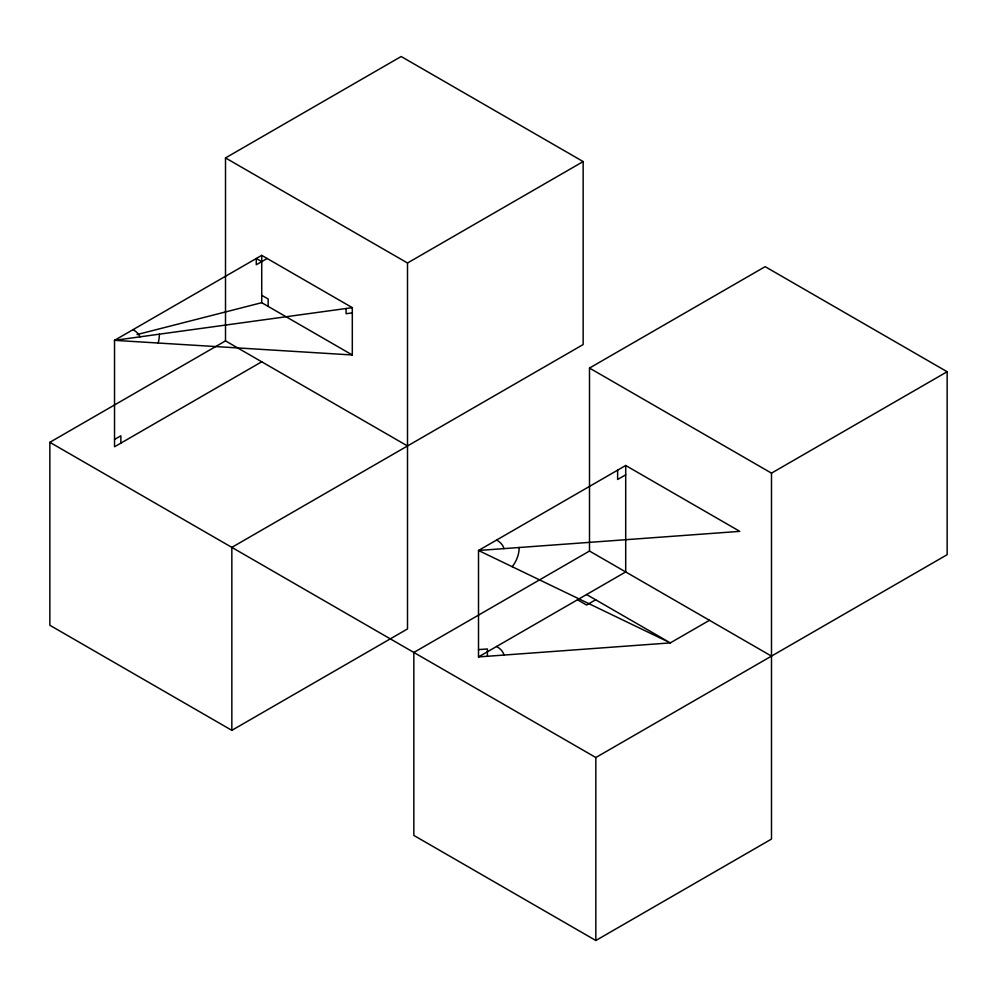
<?xml version="1.0" encoding="UTF-8"?>
<svg xmlns="http://www.w3.org/2000/svg" width="997" height="997" viewBox="0 0 997 997"><rect width="100%" height="100%" fill="white"/><g stroke="black" fill="none" stroke-linecap="round" stroke-linejoin="round"><path stroke-width="1.5" d="M225.509 157.925L401.168 56.505L583.158 161.576L583.158 344.551L231.84 547.378L231.84 730.34L407.499 628.933L407.499 262.996L225.509 157.925L225.509 340.887L407.499 445.958M352.302 307.649L114.53 340.338L261.725 255.357L352.302 307.649L352.302 354.982L114.53 340.338L114.53 446.781L261.725 361.799M267.159 258.485L256.291 264.766L256.291 258.485L261.725 261.625M231.84 730.34L49.85 625.269L49.85 442.307L225.509 340.887M407.499 262.996L583.158 161.576M114.53 439.465L120.861 435.801L120.861 443.117M771.491 656.113L589.501 551.042L589.501 368.067L765.16 266.66L947.15 371.731L947.15 554.693L595.832 757.521L49.85 442.307M586.572 594.536L670.333 642.891L478.51 550.481L739.799 531.364L625.705 465.499L478.51 550.481L478.51 656.923L670.333 642.891L709.465 620.296M625.705 474.821L617.629 479.495L617.629 470.16M589.501 551.042L413.842 652.449L413.842 835.424L595.832 940.495L771.491 839.075L771.491 473.139L589.501 368.067M771.491 473.139L947.15 371.731M478.51 656.923L625.705 571.942L625.705 465.499M595.658 599.783L586.572 605.029L577.487 599.783M114.53 340.338L117.534 339.566M137.05 334.568L261.725 302.689L352.302 354.982M352.302 312.871L346.071 313.731L346.071 308.497M478.51 649.608L487.408 648.96L487.408 656.275M261.725 295.274L268.143 298.975L268.143 306.403M595.832 757.521L595.832 940.495M261.725 255.357L261.725 302.689M133.025 329.658A26.159 15.105 0 0 1 139.979 336.836M159.37 334.169A46.099 36.615 -22.4 0 1 158.162 343.018M496.631 646.467A25.61 14.781 0 0 1 503.921 655.066M519.163 547.503A40.977 33.188 -12.4 0 1 512.221 566.72M496.631 540.025A25.61 14.781 0 0 1 503.921 548.624"/></g></svg>
